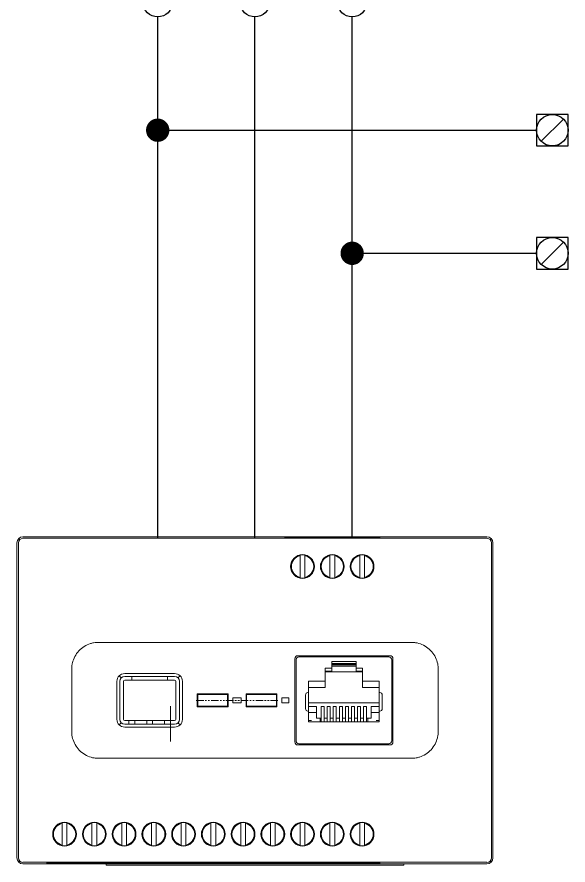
# Model space of a CAD drawing. Header units: millimetres. Extents: x 60229 to 91621, y 21923 to 36546.
# Drawn here: x 73611 to 73995, y 23819 to 24411 of the extents above; entities that cross this region are included whole.
import ezdxf

# ---------------------------------------------------------------- set-up
doc = ezdxf.new("R2010")
doc.units = ezdxf.units.MM
doc.linetypes.add('PHANTOM', pattern=[2.5, 1.25, -0.25, 0.25, -0.25, 0.25, -0.25])
doc.layers.add('1', color=7, linetype='Continuous')

# ---------------------------------------------------------------- blocks, each defined once
blk = doc.blocks.new('A$C64643876')
at = {"layer": '1', "color": 2, "linetype": 'Continuous', "lineweight": 18}
for p, q in [((-38.36, 30.18), (-38.36, 15.18)), ((-38.36, 30.18), (-38.36, -22.82)), ((-38.11, 30.18), (-38.11, -22.82)), ((-37.9, 30.72), (-38.07, 30.89)), ((6.64, 31.18), (-37.36, 31.18)), ((40.64, 31.18), (-37.36, 31.18)), ((-37.36, 31.18), (40.64, 31.18)), ((40.64, 30.93), (-37.36, 30.93)), ((6.64, 31.03), (6.64, 31.18)), ((6.64, 31.03), (22.64, 31.03)), ((22.64, 31.03), (22.64, 31.18)), ((40.64, 31.18), (22.64, 31.18)), ((41.34, 30.89), (41.17, 30.72)), ((41.38, -22.82), (41.38, 30.18)), ((41.64, -22.82), (41.64, 30.18)), ((41.64, 3.68), (41.64, 30.18)), ((9.24, 24.54), (9.24, 27.83)), ((10.04, 27.83), (10.04, 24.54)), ((14.24, 24.54), (14.24, 27.83)), ((15.04, 27.83), (15.04, 24.54)), ((19.24, 24.54), (19.24, 27.83)), ((20.04, 27.83), (20.04, 24.54)), ((-38.36, 11.18), (-38.36, 3.68)), ((8.34, 10.68), (8.34, -3.32)), ((8.54, -3.12), (8.54, 10.48)), ((24.34, 11.18), (8.84, 11.18)), ((24.14, 10.98), (9.04, 10.98)), ((12.59, 11.18), (12.59, 10.98)), ((14.54, 10.23), (14.54, 9.1)), ((18.64, 10.23), (14.54, 10.23)), ((18.64, 10.23), (18.64, 9.1)), ((20.59, 10.98), (20.59, 11.18)), ((24.64, 10.48), (24.64, -3.12)), ((24.84, -3.32), (24.84, 10.68)), ((13.44, 9.1), (14.54, 9.1)), ((13.44, 6.93), (13.44, 9.1)), ((13.44, 8.6), (14.54, 8.6)), ((14.54, 9.88), (18.64, 9.88)), ((14.54, 9.77), (18.64, 9.77)), ((14.54, 9.63), (18.64, 9.63)), ((14.54, 9.42), (18.64, 9.42)), ((14.54, 8.6), (14.54, 9.1)), ((18.64, 8.6), (18.64, 9.1)), ((18.64, 9.1), (19.74, 9.1)), ((18.64, 8.6), (19.74, 8.6)), ((19.74, 6.93), (19.74, 9.1)), ((-21.18, 7.8), (-20.83, 7.45)), ((-20.26, 8.18), (-11.86, 8.18)), ((-11.86, 7.68), (-20.26, 7.68)), ((-19.06, 7.68), (-19.06, 7.08)), ((-13.06, 7.08), (-13.06, 7.68)), ((-11.3, 7.45), (-10.94, 7.8)), ((13.44, 8.48), (19.74, 8.48)), ((-21.56, 0.48), (-21.56, 6.88)), ((-21.06, 6.88), (-21.06, 0.48)), ((-20.46, 0.48), (-20.46, 6.88)), ((-20.26, 7.08), (-11.86, 7.08)), ((-11.66, 6.88), (-11.66, 0.48)), ((-11.06, 0.48), (-11.06, 6.88)), ((-10.56, 6.88), (-10.56, 0.48)), ((13.44, 6.93), (10.64, 6.93)), ((10.64, 6.93), (10.64, 4.98)), ((10.64, 5.83), (13.44, 5.83)), ((13.44, 6.93), (13.44, 5.83)), ((19.74, 6.93), (19.74, 5.83)), ((22.54, 6.93), (19.74, 6.93)), ((19.74, 5.83), (22.54, 5.83)), ((22.54, 6.93), (22.54, 4.98)), ((-2.86, 4.78), (-8.06, 4.78)), ((-8.06, 4.78), (-8.06, 2.58)), ((-7.96, 4.68), (-7.96, 2.68)), ((-2.96, 4.68), (-7.96, 4.68)), ((-2.96, 2.68), (-2.96, 4.68)), ((-2.86, 2.58), (-2.86, 4.78)), ((5.34, 4.78), (0.14, 4.78)), ((0.14, 4.78), (0.14, 2.58)), ((0.24, 4.68), (0.24, 2.68)), ((5.24, 4.68), (0.24, 4.68)), ((5.24, 2.68), (5.24, 4.68)), ((5.34, 2.58), (5.34, 4.78)), ((10.14, 4.58), (10.14, 2.28)), ((10.64, 4.98), (10.54, 4.98)), ((10.64, 1.88), (10.64, 4.98)), ((22.54, 1.88), (22.54, 4.98)), ((22.64, 4.98), (22.54, 4.98)), ((23.04, 2.28), (23.04, 4.58)), ((-38.36, 3.68), (-38.36, -3.82)), ((10.64, 3.28), (22.54, 3.28)), ((41.64, -22.82), (41.64, 3.68)), ((-8.06, 2.58), (-2.86, 2.58)), ((-7.96, 2.68), (-2.96, 2.68)), ((0.14, 2.58), (5.34, 2.58)), ((0.24, 2.68), (5.24, 2.68)), ((10.54, 1.88), (10.64, 1.88)), ((10.64, 2.63), (11.99, 2.63)), ((10.64, 1.88), (10.64, 0.08)), ((11.14, 1.66), (10.64, 1.66)), ((11.99, 1.66), (11.14, 1.66)), ((11.99, 2.63), (11.99, 0.68)), ((12.78, 2.63), (13.28, 2.63)), ((12.78, 2.63), (12.78, 0.08)), ((13.28, 2.63), (13.28, 0.08)), ((13.8, 2.63), (14.3, 2.63)), ((13.8, 2.63), (13.8, 0.08)), ((14.3, 2.63), (14.3, 0.08)), ((14.81, 2.63), (15.31, 2.63)), ((14.81, 2.63), (14.81, 0.08)), ((15.31, 2.63), (15.31, 0.08)), ((15.83, 2.63), (16.33, 2.63)), ((15.83, 2.63), (15.83, 0.08)), ((16.33, 2.63), (16.33, 0.08)), ((16.85, 2.63), (17.35, 2.63)), ((16.85, 2.63), (16.85, 0.08)), ((17.35, 2.63), (17.35, 0.08)), ((17.86, 2.63), (18.36, 2.63)), ((17.86, 2.63), (17.86, 0.08)), ((18.36, 2.63), (18.36, 0.08)), ((18.88, 2.63), (19.38, 2.63)), ((18.88, 2.63), (18.88, 0.08)), ((19.38, 2.63), (19.38, 0.08)), ((19.89, 2.63), (20.39, 2.63)), ((19.89, 2.63), (19.89, 0.08)), ((20.39, 2.63), (20.39, 0.08)), ((21.19, 2.63), (22.54, 2.63)), ((21.19, 2.63), (21.19, 0.68)), ((22.04, 1.66), (21.19, 1.66)), ((22.54, 1.66), (22.04, 1.66)), ((22.54, 1.88), (22.64, 1.88)), ((22.54, 1.88), (22.54, 0.08)), ((-11.86, 0.28), (-20.26, 0.28)), ((-19.56, -0.32), (-19.56, 0.28)), ((-18.56, 0.28), (-18.56, -0.32)), ((-16.56, -0.32), (-16.56, 0.28)), ((-15.56, 0.28), (-15.56, -0.32)), ((-13.56, -0.32), (-13.56, 0.28)), ((-12.56, 0.28), (-12.56, -0.32)), ((11.14, 0.28), (10.64, 0.28)), ((22.54, 0.08), (10.64, 0.08)), ((11.99, 0.68), (12.78, 0.68)), ((12.59, 0.68), (12.59, 0.08)), ((13.28, 0.68), (13.8, 0.68)), ((14.3, 0.68), (14.81, 0.68)), ((15.31, 0.68), (15.83, 0.68)), ((16.33, 0.68), (16.85, 0.68)), ((17.35, 0.68), (17.86, 0.68)), ((18.36, 0.68), (18.88, 0.68)), ((19.38, 0.68), (19.89, 0.68)), ((20.39, 0.68), (21.19, 0.68)), ((20.59, 0.68), (20.59, 0.08)), ((22.54, 0.28), (22.04, 0.28)), ((-21.18, -0.44), (-20.83, -0.08)), ((-20.26, -0.32), (-11.86, -0.32)), ((-11.86, -0.82), (-20.26, -0.82)), ((-11.3, -0.08), (-10.94, -0.44)), ((8.84, -3.82), (24.34, -3.82)), ((24.14, -3.62), (9.04, -3.62)), ((11.93, -3.62), (11.93, -3.82)), ((12.36, -3.62), (12.36, -3.82)), ((13.2, -3.62), (13.2, -3.82)), ((13.63, -3.62), (13.63, -3.82)), ((14.47, -3.62), (14.47, -3.82)), ((14.9, -3.62), (14.9, -3.82)), ((15.74, -3.62), (15.74, -3.82)), ((16.17, -3.62), (16.17, -3.82)), ((17.01, -3.62), (17.01, -3.82)), ((17.44, -3.62), (17.44, -3.82)), ((18.28, -3.62), (18.28, -3.82)), ((18.71, -3.62), (18.71, -3.82)), ((19.55, -3.62), (19.55, -3.82)), ((19.98, -3.62), (19.98, -3.82)), ((20.82, -3.62), (20.82, -3.82)), ((21.25, -3.62), (21.25, -3.82)), ((-38.36, -7.82), (-38.36, -22.82)), ((-30.76, -20.46), (-30.76, -17.17)), ((-29.96, -17.17), (-29.96, -20.46)), ((-25.76, -20.46), (-25.76, -17.17)), ((-24.96, -17.17), (-24.96, -20.46)), ((-20.76, -20.46), (-20.76, -17.17)), ((-19.96, -17.17), (-19.96, -20.46)), ((-15.76, -20.46), (-15.76, -17.17)), ((-14.96, -17.17), (-14.96, -20.46)), ((-10.76, -20.46), (-10.76, -17.17)), ((-9.96, -17.17), (-9.96, -20.46)), ((-5.76, -20.46), (-5.76, -17.17)), ((-4.96, -17.17), (-4.96, -20.46)), ((-0.76, -20.46), (-0.76, -17.17)), ((0.04, -17.17), (0.04, -20.46)), ((4.24, -20.46), (4.24, -17.17)), ((5.04, -17.17), (5.04, -20.46)), ((9.24, -20.46), (9.24, -17.17)), ((10.04, -17.17), (10.04, -20.46)), ((14.24, -20.46), (14.24, -17.17)), ((15.04, -17.17), (15.04, -20.46)), ((19.24, -20.46), (19.24, -17.17)), ((20.04, -17.17), (20.04, -20.46)), ((-38.07, -23.52), (-37.9, -23.35)), ((-37.36, -23.56), (40.64, -23.56)), ((-37.36, -23.82), (-33.36, -23.82)), ((-37.36, -23.82), (40.64, -23.82)), ((22.64, -23.66), (-33.36, -23.66)), ((-33.36, -23.66), (-33.36, -23.82)), ((-23.36, -24.02), (-23.36, -23.82)), ((26.64, -24.02), (-23.36, -24.02)), ((22.64, -23.66), (22.64, -23.82)), ((22.64, -23.82), (40.64, -23.82)), ((26.64, -24.02), (26.64, -23.82)), ((41.17, -23.35), (41.34, -23.52))]:
    blk.add_line(p, q, dxfattribs=at)
at = {"layer": '1', "color": 3, "linetype": 'PHANTOM', "lineweight": 18}
blk.add_line((-8.23, 3.68), (5.5, 3.68), dxfattribs=at)
at = {"layer": '1', "color": 3, "linetype": 'Continuous', "lineweight": 18}
for p, q in [((-0.66, 4.08), (-2.06, 4.08)), ((-2.06, 4.08), (-2.06, 3.28)), ((-2.06, 3.28), (-0.66, 3.28)), ((-0.66, 3.28), (-0.66, 4.08)), ((6.14, 4.08), (6.14, 3.28)), ((7.34, 4.08), (6.14, 4.08)), ((6.14, 3.28), (7.34, 3.28)), ((7.34, 3.28), (7.34, 4.08)), ((-12.56, 2.68), (-12.56, 0.28)), ((-12.56, 2.18), (-12.56, 2.68)), ((-12.56, -2.22), (-12.56, 2.18)), ((-12.56, 2.18), (-12.56, -2.22)), ((-12.56, 0.28), (-12.56, -0.32)), ((-12.56, -0.32), (-12.56, -3.22)), ((-12.56, -3.22), (-12.56, -2.22))]:
    blk.add_line(p, q, dxfattribs=at)
at = {"layer": '1', "color": 2, "linetype": 'Continuous', "lineweight": 18}
for centre in [(9.64, 26.18), (14.64, 26.18), (19.64, 26.18), (-30.36, -18.82), (-25.36, -18.82), (-20.36, -18.82), (-15.36, -18.82), (-10.36, -18.82), (-5.36, -18.82), (-0.36, -18.82), (4.64, -18.82), (9.64, -18.82), (14.64, -18.82), (19.64, -18.82)]:
    blk.add_circle(centre, 2, dxfattribs=at)
for centre, radius, start, end in [((-37.36, 30.18), 1, 90, 180), ((-37.36, 30.18), 1, 90, 180), ((-37.36, 30.18), 0.747, 90, 180), ((40.64, 30.18), 1, 0, 90), ((40.64, 30.18), 1, 0, 90), ((40.64, 30.18), 0.747, 0, 90), ((9.64, 26.18), 1.95, 90, 270), ((9.64, 26.18), 1.87, 102.337, 257.663), ((9.64, 26.18), 1.95, 270, 90), ((9.64, 26.18), 1.87, 282.337, 77.663), ((14.64, 26.18), 1.95, 90, 270), ((14.64, 26.18), 1.87, 102.337, 257.663), ((14.64, 26.18), 1.95, 270, 90), ((14.64, 26.18), 1.87, 282.337, 77.663), ((19.64, 26.18), 1.95, 90, 270), ((19.64, 26.18), 1.87, 102.337, 257.663), ((19.64, 26.18), 1.95, 270, 90), ((19.64, 26.18), 1.87, 282.337, 77.663), ((8.84, 10.68), 0.5, 90, 180), ((9.04, 10.48), 0.5, 90, 180), ((24.14, 10.48), 0.5, 0, 90), ((24.34, 10.68), 0.5, 0, 90), ((-20.26, 6.88), 1.3, 90, 180), ((-20.26, 6.88), 0.8, 90, 180), ((-11.86, 6.88), 1.3, 0, 90), ((-11.86, 6.88), 0.8, 0, 90), ((-20.26, 6.88), 0.2, 90, 180), ((-11.86, 6.88), 0.2, 0, 90), ((10.54, 4.58), 0.4, 90, 180), ((22.64, 4.58), 0.4, 0, 90), ((10.54, 2.28), 0.4, 180, 270), ((22.64, 2.28), 0.4, 270, 0), ((-20.26, 0.48), 1.3, 180, 270), ((-20.26, 0.48), 0.8, 180, 270), ((-20.26, 0.48), 0.2, 180, 270), ((-11.86, 0.48), 1.3, 270, 0), ((-11.86, 0.48), 0.8, 270, 0), ((-11.86, 0.48), 0.2, 270, 0), ((8.84, -3.32), 0.5, 180, 270), ((9.04, -3.12), 0.5, 180, 270), ((24.14, -3.12), 0.5, 270, 0), ((24.34, -3.32), 0.5, 270, 0), ((-30.36, -18.82), 1.95, 90, 270), ((-30.36, -18.82), 1.87, 102.337, 257.663), ((-30.36, -18.82), 1.95, 270, 90), ((-30.36, -18.82), 1.87, 282.337, 77.663), ((-25.36, -18.82), 1.95, 90, 270), ((-25.36, -18.82), 1.87, 102.337, 257.663), ((-25.36, -18.82), 1.95, 270, 90), ((-25.36, -18.82), 1.87, 282.337, 77.663), ((-20.36, -18.82), 1.95, 90, 270), ((-20.36, -18.82), 1.87, 102.337, 257.663), ((-20.36, -18.82), 1.95, 270, 90), ((-20.36, -18.82), 1.87, 282.337, 77.663), ((-15.36, -18.82), 1.95, 90, 270), ((-15.36, -18.82), 1.87, 102.337, 257.663), ((-15.36, -18.82), 1.95, 270, 90), ((-15.36, -18.82), 1.87, 282.337, 77.663), ((-10.36, -18.82), 1.95, 90, 270), ((-10.36, -18.82), 1.87, 102.337, 257.663), ((-10.36, -18.82), 1.95, 270, 90), ((-10.36, -18.82), 1.87, 282.337, 77.663), ((-5.36, -18.82), 1.95, 90, 270), ((-5.36, -18.82), 1.87, 102.337, 257.663), ((-5.36, -18.82), 1.95, 270, 90), ((-5.36, -18.82), 1.87, 282.337, 77.663), ((-0.36, -18.82), 1.95, 90, 270), ((-0.36, -18.82), 1.87, 102.337, 257.663), ((-0.36, -18.82), 1.95, 270, 90), ((-0.36, -18.82), 1.87, 282.337, 77.663), ((4.64, -18.82), 1.95, 90, 270), ((4.64, -18.82), 1.87, 102.337, 257.663), ((4.64, -18.82), 1.95, 270, 90), ((4.64, -18.82), 1.87, 282.337, 77.663), ((9.64, -18.82), 1.95, 90, 270), ((9.64, -18.82), 1.87, 102.337, 257.663), ((9.64, -18.82), 1.95, 270, 90), ((9.64, -18.82), 1.87, 282.337, 77.663), ((14.64, -18.82), 1.95, 90, 270), ((14.64, -18.82), 1.87, 102.337, 257.663), ((14.64, -18.82), 1.95, 270, 90), ((14.64, -18.82), 1.87, 282.337, 77.663), ((19.64, -18.82), 1.95, 90, 270), ((19.64, -18.82), 1.87, 102.337, 257.663), ((19.64, -18.82), 1.95, 270, 90), ((19.64, -18.82), 1.87, 282.337, 77.663), ((-37.36, -22.82), 1, 180, 270), ((-37.36, -22.82), 1, 180, 270), ((-37.36, -22.82), 0.747, 180, 270), ((40.64, -22.82), 1, 270, 0), ((40.64, -22.82), 1, 270, 0), ((40.64, -22.82), 0.747, 270, 0)]:
    blk.add_arc(centre, radius, start, end, dxfattribs=at)
for points, knots in [([(9.24, 28.03), (9.24, 28.03), (9.24, 28.02), (9.24, 28), (9.24, 27.99), (9.24, 27.96), (9.24, 27.94), (9.24, 27.9), (9.24, 27.88), (9.24, 27.85), (9.24, 27.84), (9.24, 27.83)], [0, 0, 0, 0, 0.223179, 0.223179, 0.44619, 0.44619, 0.671798, 0.671798, 0.902739, 0.902739, 1, 1, 1, 1]), ([(10.04, 27.83), (10.04, 27.85), (10.04, 27.87), (10.04, 27.92), (10.04, 27.94), (10.04, 27.98), (10.04, 27.99), (10.04, 28.01), (10.04, 28.02), (10.04, 28.03), (10.04, 28.03), (10.04, 28.03)], [0, 0, 0, 0, 0.237033, 0.237033, 0.474306, 0.474306, 0.707797, 0.707797, 0.935408, 0.935408, 1, 1, 1, 1]), ([(14.24, 28.03), (14.24, 28.03), (14.24, 28.02), (14.24, 28), (14.24, 27.99), (14.24, 27.96), (14.24, 27.94), (14.24, 27.9), (14.24, 27.88), (14.24, 27.85), (14.24, 27.84), (14.24, 27.83)], [0, 0, 0, 0, 0.223179, 0.223179, 0.44619, 0.44619, 0.671798, 0.671798, 0.902739, 0.902739, 1, 1, 1, 1]), ([(15.04, 27.83), (15.04, 27.85), (15.04, 27.87), (15.04, 27.92), (15.04, 27.94), (15.04, 27.98), (15.04, 27.99), (15.04, 28.01), (15.04, 28.02), (15.04, 28.03), (15.04, 28.03), (15.04, 28.03)], [0, 0, 0, 0, 0.237033, 0.237033, 0.474306, 0.474306, 0.707797, 0.707797, 0.935408, 0.935408, 1, 1, 1, 1]), ([(19.24, 28.03), (19.24, 28.03), (19.24, 28.02), (19.24, 28), (19.24, 27.99), (19.24, 27.96), (19.24, 27.94), (19.24, 27.9), (19.24, 27.88), (19.24, 27.85), (19.24, 27.84), (19.24, 27.83)], [0, 0, 0, 0, 0.223179, 0.223179, 0.44619, 0.44619, 0.671798, 0.671798, 0.902739, 0.902739, 1, 1, 1, 1]), ([(20.04, 27.83), (20.04, 27.85), (20.04, 27.87), (20.04, 27.92), (20.04, 27.94), (20.04, 27.98), (20.04, 27.99), (20.04, 28.01), (20.04, 28.02), (20.04, 28.03), (20.04, 28.03), (20.04, 28.03)], [0, 0, 0, 0, 0.237033, 0.237033, 0.474306, 0.474306, 0.707797, 0.707797, 0.935408, 0.935408, 1, 1, 1, 1]), ([(9.24, 24.34), (9.24, 24.34), (9.24, 24.34), (9.24, 24.36), (9.24, 24.38), (9.24, 24.41), (9.24, 24.43), (9.24, 24.47), (9.24, 24.49), (9.24, 24.52), (9.24, 24.53), (9.24, 24.54)], [0, 0, 0, 0, 0.223179, 0.223179, 0.44619, 0.44619, 0.671798, 0.671798, 0.902739, 0.902739, 1, 1, 1, 1]), ([(10.04, 24.34), (10.04, 24.34), (10.04, 24.34), (10.04, 24.36), (10.04, 24.38), (10.04, 24.41), (10.04, 24.43), (10.04, 24.47), (10.04, 24.49), (10.04, 24.52), (10.04, 24.53), (10.04, 24.54)], [0, 0, 0, 0, 0.223179, 0.223179, 0.44619, 0.44619, 0.671798, 0.671798, 0.902739, 0.902739, 1, 1, 1, 1]), ([(14.24, 24.34), (14.24, 24.34), (14.24, 24.34), (14.24, 24.36), (14.24, 24.38), (14.24, 24.41), (14.24, 24.43), (14.24, 24.47), (14.24, 24.49), (14.24, 24.52), (14.24, 24.53), (14.24, 24.54)], [0, 0, 0, 0, 0.223179, 0.223179, 0.44619, 0.44619, 0.671798, 0.671798, 0.902739, 0.902739, 1, 1, 1, 1]), ([(15.04, 24.34), (15.04, 24.34), (15.04, 24.34), (15.04, 24.36), (15.04, 24.38), (15.04, 24.41), (15.04, 24.43), (15.04, 24.47), (15.04, 24.49), (15.04, 24.52), (15.04, 24.53), (15.04, 24.54)], [0, 0, 0, 0, 0.223179, 0.223179, 0.44619, 0.44619, 0.671798, 0.671798, 0.902739, 0.902739, 1, 1, 1, 1]), ([(19.24, 24.34), (19.24, 24.34), (19.24, 24.34), (19.24, 24.36), (19.24, 24.38), (19.24, 24.41), (19.24, 24.43), (19.24, 24.47), (19.24, 24.49), (19.24, 24.52), (19.24, 24.53), (19.24, 24.54)], [0, 0, 0, 0, 0.223179, 0.223179, 0.44619, 0.44619, 0.671798, 0.671798, 0.902739, 0.902739, 1, 1, 1, 1]), ([(20.04, 24.34), (20.04, 24.34), (20.04, 24.34), (20.04, 24.36), (20.04, 24.38), (20.04, 24.41), (20.04, 24.43), (20.04, 24.47), (20.04, 24.49), (20.04, 24.52), (20.04, 24.53), (20.04, 24.54)], [0, 0, 0, 0, 0.223179, 0.223179, 0.44619, 0.44619, 0.671798, 0.671798, 0.902739, 0.902739, 1, 1, 1, 1]), ([(-29.16, 8.92), (-29.16, 8.83), (-29.16, 8), (-29.16, 6.33), (-29.16, 3.13), (-29.16, 0.63), (-29.16, -1.09), (-29.16, -1.23), (-29.16, -1.38), (-29.16, -1.54), (-29.16, -1.72), (-29.15, -1.93), (-29.09, -2.45), (-28.88, -3.26), (-28.31, -4.29), (-27.47, -5.15), (-26.45, -5.75), (-25.64, -5.98), (-25.11, -6.05), (-24.9, -6.06), (-24.73, -6.07), (-24.54, -6.07), (-24.18, -6.07), (-23.67, -6.07), (-20.02, -6.07), (-13.28, -6.07), (-3.5, -6.07), (6.29, -6.07), (16.07, -6.07), (23, -6.07), (26.77, -6.07), (27.38, -6.07), (27.63, -6.07), (27.84, -6.07), (27.98, -6.07), (28.11, -6.06), (28.36, -6.05), (28.76, -6), (29.47, -5.82), (30.36, -5.42), (31.28, -4.66), (31.96, -3.68), (32.29, -2.79), (32.4, -2.17), (32.43, -1.86), (32.44, -1.7), (32.44, -1.59), (32.44, -1.49), (32.44, -1.3), (32.44, -0.91), (32.44, -0.09), (32.44, 1.34), (32.44, 3.44), (32.44, 5.94), (32.44, 7.65), (32.44, 8.6), (32.44, 8.75), (32.44, 8.9), (32.44, 9.09), (32.43, 9.3), (32.37, 9.82), (32.16, 10.63), (31.58, 11.66), (30.74, 12.52), (29.73, 13.12), (28.91, 13.35), (28.39, 13.41), (28.17, 13.43), (28, 13.43), (27.82, 13.43), (27.45, 13.43), (26.94, 13.43), (23.29, 13.43), (16.55, 13.43), (6.77, 13.43), (-3.01, 13.43), (-12.79, 13.43), (-19.72, 13.43), (-23.49, 13.43), (-24.1, 13.43), (-24.36, 13.43), (-24.56, 13.43), (-24.71, 13.43), (-24.84, 13.43), (-25.09, 13.42), (-25.49, 13.37), (-26.2, 13.19), (-27.08, 12.79), (-28, 12.03), (-28.69, 11.05), (-29.02, 10.16), (-29.14, 9.45), (-29.16, 9.1), (-29.16, 8.92)], [0, 0, 0, 0, 0.001953, 0.015625, 0.03125, 0.061914, 0.0625, 0.063477, 0.064453, 0.06543, 0.066406, 0.068359, 0.070312, 0.078125, 0.085938, 0.09375, 0.101562, 0.109375, 0.111328, 0.113281, 0.114258, 0.115234, 0.117188, 0.121094, 0.125, 0.1875, 0.25, 0.3125, 0.375, 0.4375, 0.445312, 0.447266, 0.449219, 0.450195, 0.451172, 0.452148, 0.453125, 0.457031, 0.460938, 0.46875, 0.476562, 0.484375, 0.492188, 0.496094, 0.498047, 0.499023, 0.5, 0.500488, 0.500977, 0.503906, 0.507812, 0.515625, 0.53125, 0.546875, 0.5625, 0.563477, 0.564453, 0.56543, 0.566406, 0.568359, 0.570312, 0.578125, 0.585938, 0.59375, 0.601562, 0.609375, 0.611328, 0.613281, 0.614258, 0.615234, 0.617188, 0.621094, 0.625, 0.6875, 0.75, 0.8125, 0.875, 0.9375, 0.945312, 0.947266, 0.949219, 0.950195, 0.951172, 0.952148, 0.953125, 0.957031, 0.960938, 0.96875, 0.976562, 0.984375, 0.992188, 0.996094, 1, 1, 1, 1]), ([(-30.76, -16.97), (-30.76, -16.97), (-30.76, -16.98), (-30.76, -17), (-30.76, -17.01), (-30.76, -17.04), (-30.76, -17.06), (-30.76, -17.1), (-30.76, -17.12), (-30.76, -17.15), (-30.76, -17.16), (-30.76, -17.17)], [0, 0, 0, 0, 0.223179, 0.223179, 0.44619, 0.44619, 0.671798, 0.671798, 0.902739, 0.902739, 1, 1, 1, 1]), ([(-29.96, -16.97), (-29.96, -16.97), (-29.96, -16.98), (-29.96, -17), (-29.96, -17.01), (-29.96, -17.04), (-29.96, -17.06), (-29.96, -17.1), (-29.96, -17.12), (-29.96, -17.15), (-29.96, -17.16), (-29.96, -17.17)], [0, 0, 0, 0, 0.223179, 0.223179, 0.44619, 0.44619, 0.671798, 0.671798, 0.902739, 0.902739, 1, 1, 1, 1]), ([(-25.76, -16.97), (-25.76, -16.97), (-25.76, -16.98), (-25.76, -17), (-25.76, -17.01), (-25.76, -17.04), (-25.76, -17.06), (-25.76, -17.1), (-25.76, -17.12), (-25.76, -17.15), (-25.76, -17.16), (-25.76, -17.17)], [0, 0, 0, 0, 0.223179, 0.223179, 0.44619, 0.44619, 0.671798, 0.671798, 0.902739, 0.902739, 1, 1, 1, 1]), ([(-24.96, -16.97), (-24.96, -16.97), (-24.96, -16.98), (-24.96, -17), (-24.96, -17.01), (-24.96, -17.04), (-24.96, -17.06), (-24.96, -17.1), (-24.96, -17.12), (-24.96, -17.15), (-24.96, -17.16), (-24.96, -17.17)], [0, 0, 0, 0, 0.223179, 0.223179, 0.44619, 0.44619, 0.671798, 0.671798, 0.902739, 0.902739, 1, 1, 1, 1]), ([(-20.76, -16.97), (-20.76, -16.97), (-20.76, -16.98), (-20.76, -17), (-20.76, -17.01), (-20.76, -17.04), (-20.76, -17.06), (-20.76, -17.1), (-20.76, -17.12), (-20.76, -17.15), (-20.76, -17.16), (-20.76, -17.17)], [0, 0, 0, 0, 0.223179, 0.223179, 0.44619, 0.44619, 0.671798, 0.671798, 0.902739, 0.902739, 1, 1, 1, 1]), ([(-19.96, -16.97), (-19.96, -16.97), (-19.96, -16.98), (-19.96, -17), (-19.96, -17.01), (-19.96, -17.04), (-19.96, -17.06), (-19.96, -17.1), (-19.96, -17.12), (-19.96, -17.15), (-19.96, -17.16), (-19.96, -17.17)], [0, 0, 0, 0, 0.223179, 0.223179, 0.44619, 0.44619, 0.671798, 0.671798, 0.902739, 0.902739, 1, 1, 1, 1]), ([(-15.76, -16.97), (-15.76, -16.97), (-15.76, -16.98), (-15.76, -17), (-15.76, -17.01), (-15.76, -17.04), (-15.76, -17.06), (-15.76, -17.1), (-15.76, -17.12), (-15.76, -17.15), (-15.76, -17.16), (-15.76, -17.17)], [0, 0, 0, 0, 0.223179, 0.223179, 0.44619, 0.44619, 0.671798, 0.671798, 0.902739, 0.902739, 1, 1, 1, 1]), ([(-14.96, -16.97), (-14.96, -16.97), (-14.96, -16.98), (-14.96, -17), (-14.96, -17.01), (-14.96, -17.04), (-14.96, -17.06), (-14.96, -17.1), (-14.96, -17.12), (-14.96, -17.15), (-14.96, -17.16), (-14.96, -17.17)], [0, 0, 0, 0, 0.223179, 0.223179, 0.44619, 0.44619, 0.671798, 0.671798, 0.902739, 0.902739, 1, 1, 1, 1]), ([(-10.76, -16.97), (-10.76, -16.97), (-10.76, -16.98), (-10.76, -17), (-10.76, -17.01), (-10.76, -17.04), (-10.76, -17.06), (-10.76, -17.1), (-10.76, -17.12), (-10.76, -17.15), (-10.76, -17.16), (-10.76, -17.17)], [0, 0, 0, 0, 0.223179, 0.223179, 0.44619, 0.44619, 0.671798, 0.671798, 0.902739, 0.902739, 1, 1, 1, 1]), ([(-9.96, -16.97), (-9.96, -16.97), (-9.96, -16.98), (-9.96, -17), (-9.96, -17.01), (-9.96, -17.04), (-9.96, -17.06), (-9.96, -17.1), (-9.96, -17.12), (-9.96, -17.15), (-9.96, -17.16), (-9.96, -17.17)], [0, 0, 0, 0, 0.223179, 0.223179, 0.44619, 0.44619, 0.671798, 0.671798, 0.902739, 0.902739, 1, 1, 1, 1]), ([(-5.76, -16.97), (-5.76, -16.97), (-5.76, -16.98), (-5.76, -17), (-5.76, -17.01), (-5.76, -17.04), (-5.76, -17.06), (-5.76, -17.1), (-5.76, -17.12), (-5.76, -17.15), (-5.76, -17.16), (-5.76, -17.17)], [0, 0, 0, 0, 0.223179, 0.223179, 0.44619, 0.44619, 0.671798, 0.671798, 0.902739, 0.902739, 1, 1, 1, 1]), ([(-4.96, -16.97), (-4.96, -16.97), (-4.96, -16.98), (-4.96, -17), (-4.96, -17.01), (-4.96, -17.04), (-4.96, -17.06), (-4.96, -17.1), (-4.96, -17.12), (-4.96, -17.15), (-4.96, -17.16), (-4.96, -17.17)], [0, 0, 0, 0, 0.223179, 0.223179, 0.44619, 0.44619, 0.671798, 0.671798, 0.902739, 0.902739, 1, 1, 1, 1]), ([(-0.76, -16.97), (-0.76, -16.97), (-0.76, -16.98), (-0.76, -17), (-0.76, -17.01), (-0.76, -17.04), (-0.76, -17.06), (-0.76, -17.1), (-0.76, -17.12), (-0.76, -17.15), (-0.76, -17.16), (-0.76, -17.17)], [0, 0, 0, 0, 0.223179, 0.223179, 0.44619, 0.44619, 0.671798, 0.671798, 0.902739, 0.902739, 1, 1, 1, 1]), ([(0.04, -16.97), (0.04, -16.97), (0.04, -16.98), (0.04, -17), (0.04, -17.01), (0.04, -17.04), (0.04, -17.06), (0.04, -17.1), (0.04, -17.12), (0.04, -17.15), (0.04, -17.16), (0.04, -17.17)], [0, 0, 0, 0, 0.223179, 0.223179, 0.44619, 0.44619, 0.671798, 0.671798, 0.902739, 0.902739, 1, 1, 1, 1]), ([(4.24, -16.97), (4.24, -16.97), (4.24, -16.98), (4.24, -17), (4.24, -17.01), (4.24, -17.04), (4.24, -17.06), (4.24, -17.1), (4.24, -17.12), (4.24, -17.15), (4.24, -17.16), (4.24, -17.17)], [0, 0, 0, 0, 0.223179, 0.223179, 0.44619, 0.44619, 0.671798, 0.671798, 0.902739, 0.902739, 1, 1, 1, 1]), ([(5.04, -16.97), (5.04, -16.97), (5.04, -16.98), (5.04, -17), (5.04, -17.01), (5.04, -17.04), (5.04, -17.06), (5.04, -17.1), (5.04, -17.12), (5.04, -17.15), (5.04, -17.16), (5.04, -17.17)], [0, 0, 0, 0, 0.223179, 0.223179, 0.44619, 0.44619, 0.671798, 0.671798, 0.902739, 0.902739, 1, 1, 1, 1]), ([(9.24, -16.97), (9.24, -16.97), (9.24, -16.98), (9.24, -17), (9.24, -17.01), (9.24, -17.04), (9.24, -17.06), (9.24, -17.1), (9.24, -17.12), (9.24, -17.15), (9.24, -17.16), (9.24, -17.17)], [0, 0, 0, 0, 0.223179, 0.223179, 0.44619, 0.44619, 0.671798, 0.671798, 0.902739, 0.902739, 1, 1, 1, 1]), ([(10.04, -16.97), (10.04, -16.97), (10.04, -16.98), (10.04, -17), (10.04, -17.01), (10.04, -17.04), (10.04, -17.06), (10.04, -17.1), (10.04, -17.12), (10.04, -17.15), (10.04, -17.16), (10.04, -17.17)], [0, 0, 0, 0, 0.223179, 0.223179, 0.44619, 0.44619, 0.671798, 0.671798, 0.902739, 0.902739, 1, 1, 1, 1]), ([(14.24, -16.97), (14.24, -16.97), (14.24, -16.98), (14.24, -17), (14.24, -17.01), (14.24, -17.04), (14.24, -17.06), (14.24, -17.1), (14.24, -17.12), (14.24, -17.15), (14.24, -17.16), (14.24, -17.17)], [0, 0, 0, 0, 0.223179, 0.223179, 0.44619, 0.44619, 0.671798, 0.671798, 0.902739, 0.902739, 1, 1, 1, 1]), ([(15.04, -16.97), (15.04, -16.97), (15.04, -16.98), (15.04, -17), (15.04, -17.01), (15.04, -17.04), (15.04, -17.06), (15.04, -17.1), (15.04, -17.12), (15.04, -17.15), (15.04, -17.16), (15.04, -17.17)], [0, 0, 0, 0, 0.223179, 0.223179, 0.44619, 0.44619, 0.671798, 0.671798, 0.902739, 0.902739, 1, 1, 1, 1]), ([(19.24, -16.97), (19.24, -16.97), (19.24, -16.98), (19.24, -17), (19.24, -17.01), (19.24, -17.04), (19.24, -17.06), (19.24, -17.1), (19.24, -17.12), (19.24, -17.15), (19.24, -17.16), (19.24, -17.17)], [0, 0, 0, 0, 0.223179, 0.223179, 0.44619, 0.44619, 0.671798, 0.671798, 0.902739, 0.902739, 1, 1, 1, 1]), ([(20.04, -16.97), (20.04, -16.97), (20.04, -16.98), (20.04, -17), (20.04, -17.01), (20.04, -17.04), (20.04, -17.06), (20.04, -17.1), (20.04, -17.12), (20.04, -17.15), (20.04, -17.16), (20.04, -17.17)], [0, 0, 0, 0, 0.223179, 0.223179, 0.44619, 0.44619, 0.671798, 0.671798, 0.902739, 0.902739, 1, 1, 1, 1]), ([(-30.76, -20.46), (-30.76, -20.48), (-30.76, -20.51), (-30.76, -20.55), (-30.76, -20.57), (-30.76, -20.61), (-30.76, -20.62), (-30.76, -20.65), (-30.76, -20.66), (-30.76, -20.66), (-30.76, -20.66), (-30.76, -20.66)], [0, 0, 0, 0, 0.237033, 0.237033, 0.474306, 0.474306, 0.707797, 0.707797, 0.935408, 0.935408, 1, 1, 1, 1]), ([(-29.96, -20.66), (-29.96, -20.66), (-29.96, -20.66), (-29.96, -20.64), (-29.96, -20.62), (-29.96, -20.59), (-29.96, -20.57), (-29.96, -20.53), (-29.96, -20.51), (-29.96, -20.48), (-29.96, -20.47), (-29.96, -20.46)], [0, 0, 0, 0, 0.223179, 0.223179, 0.44619, 0.44619, 0.671798, 0.671798, 0.902739, 0.902739, 1, 1, 1, 1]), ([(-25.76, -20.46), (-25.76, -20.48), (-25.76, -20.51), (-25.76, -20.55), (-25.76, -20.57), (-25.76, -20.61), (-25.76, -20.62), (-25.76, -20.65), (-25.76, -20.66), (-25.76, -20.66), (-25.76, -20.66), (-25.76, -20.66)], [0, 0, 0, 0, 0.237033, 0.237033, 0.474306, 0.474306, 0.707797, 0.707797, 0.935408, 0.935408, 1, 1, 1, 1]), ([(-24.96, -20.66), (-24.96, -20.66), (-24.96, -20.66), (-24.96, -20.64), (-24.96, -20.62), (-24.96, -20.59), (-24.96, -20.57), (-24.96, -20.53), (-24.96, -20.51), (-24.96, -20.48), (-24.96, -20.47), (-24.96, -20.46)], [0, 0, 0, 0, 0.223179, 0.223179, 0.44619, 0.44619, 0.671798, 0.671798, 0.902739, 0.902739, 1, 1, 1, 1]), ([(-20.76, -20.46), (-20.76, -20.48), (-20.76, -20.51), (-20.76, -20.55), (-20.76, -20.57), (-20.76, -20.61), (-20.76, -20.62), (-20.76, -20.65), (-20.76, -20.66), (-20.76, -20.66), (-20.76, -20.66), (-20.76, -20.66)], [0, 0, 0, 0, 0.237033, 0.237033, 0.474306, 0.474306, 0.707797, 0.707797, 0.935408, 0.935408, 1, 1, 1, 1]), ([(-19.96, -20.66), (-19.96, -20.66), (-19.96, -20.66), (-19.96, -20.64), (-19.96, -20.62), (-19.96, -20.59), (-19.96, -20.57), (-19.96, -20.53), (-19.96, -20.51), (-19.96, -20.48), (-19.96, -20.47), (-19.96, -20.46)], [0, 0, 0, 0, 0.223179, 0.223179, 0.44619, 0.44619, 0.671798, 0.671798, 0.902739, 0.902739, 1, 1, 1, 1]), ([(-15.76, -20.46), (-15.76, -20.48), (-15.76, -20.51), (-15.76, -20.55), (-15.76, -20.57), (-15.76, -20.61), (-15.76, -20.62), (-15.76, -20.65), (-15.76, -20.66), (-15.76, -20.66), (-15.76, -20.66), (-15.76, -20.66)], [0, 0, 0, 0, 0.237033, 0.237033, 0.474306, 0.474306, 0.707797, 0.707797, 0.935408, 0.935408, 1, 1, 1, 1]), ([(-14.96, -20.66), (-14.96, -20.66), (-14.96, -20.66), (-14.96, -20.64), (-14.96, -20.62), (-14.96, -20.59), (-14.96, -20.57), (-14.96, -20.53), (-14.96, -20.51), (-14.96, -20.48), (-14.96, -20.47), (-14.96, -20.46)], [0, 0, 0, 0, 0.223179, 0.223179, 0.44619, 0.44619, 0.671798, 0.671798, 0.902739, 0.902739, 1, 1, 1, 1]), ([(-10.76, -20.46), (-10.76, -20.48), (-10.76, -20.51), (-10.76, -20.55), (-10.76, -20.57), (-10.76, -20.61), (-10.76, -20.62), (-10.76, -20.65), (-10.76, -20.66), (-10.76, -20.66), (-10.76, -20.66), (-10.76, -20.66)], [0, 0, 0, 0, 0.237033, 0.237033, 0.474306, 0.474306, 0.707797, 0.707797, 0.935408, 0.935408, 1, 1, 1, 1]), ([(-9.96, -20.66), (-9.96, -20.66), (-9.96, -20.66), (-9.96, -20.64), (-9.96, -20.62), (-9.96, -20.59), (-9.96, -20.57), (-9.96, -20.53), (-9.96, -20.51), (-9.96, -20.48), (-9.96, -20.47), (-9.96, -20.46)], [0, 0, 0, 0, 0.223179, 0.223179, 0.44619, 0.44619, 0.671798, 0.671798, 0.902739, 0.902739, 1, 1, 1, 1]), ([(-5.76, -20.46), (-5.76, -20.48), (-5.76, -20.51), (-5.76, -20.55), (-5.76, -20.57), (-5.76, -20.61), (-5.76, -20.62), (-5.76, -20.65), (-5.76, -20.66), (-5.76, -20.66), (-5.76, -20.66), (-5.76, -20.66)], [0, 0, 0, 0, 0.237033, 0.237033, 0.474306, 0.474306, 0.707797, 0.707797, 0.935408, 0.935408, 1, 1, 1, 1]), ([(-4.96, -20.66), (-4.96, -20.66), (-4.96, -20.66), (-4.96, -20.64), (-4.96, -20.62), (-4.96, -20.59), (-4.96, -20.57), (-4.96, -20.53), (-4.96, -20.51), (-4.96, -20.48), (-4.96, -20.47), (-4.96, -20.46)], [0, 0, 0, 0, 0.223179, 0.223179, 0.44619, 0.44619, 0.671798, 0.671798, 0.902739, 0.902739, 1, 1, 1, 1]), ([(-0.76, -20.46), (-0.76, -20.48), (-0.76, -20.51), (-0.76, -20.55), (-0.76, -20.57), (-0.76, -20.61), (-0.76, -20.62), (-0.76, -20.65), (-0.76, -20.66), (-0.76, -20.66), (-0.76, -20.66), (-0.76, -20.66)], [0, 0, 0, 0, 0.237033, 0.237033, 0.474306, 0.474306, 0.707797, 0.707797, 0.935408, 0.935408, 1, 1, 1, 1]), ([(0.04, -20.66), (0.04, -20.66), (0.04, -20.66), (0.04, -20.64), (0.04, -20.62), (0.04, -20.59), (0.04, -20.57), (0.04, -20.53), (0.04, -20.51), (0.04, -20.48), (0.04, -20.47), (0.04, -20.46)], [0, 0, 0, 0, 0.223179, 0.223179, 0.44619, 0.44619, 0.671798, 0.671798, 0.902739, 0.902739, 1, 1, 1, 1]), ([(4.24, -20.46), (4.24, -20.48), (4.24, -20.51), (4.24, -20.55), (4.24, -20.57), (4.24, -20.61), (4.24, -20.62), (4.24, -20.65), (4.24, -20.66), (4.24, -20.66), (4.24, -20.66), (4.24, -20.66)], [0, 0, 0, 0, 0.237033, 0.237033, 0.474306, 0.474306, 0.707797, 0.707797, 0.935408, 0.935408, 1, 1, 1, 1]), ([(5.04, -20.66), (5.04, -20.66), (5.04, -20.66), (5.04, -20.64), (5.04, -20.62), (5.04, -20.59), (5.04, -20.57), (5.04, -20.53), (5.04, -20.51), (5.04, -20.48), (5.04, -20.47), (5.04, -20.46)], [0, 0, 0, 0, 0.223179, 0.223179, 0.44619, 0.44619, 0.671798, 0.671798, 0.902739, 0.902739, 1, 1, 1, 1]), ([(9.24, -20.46), (9.24, -20.48), (9.24, -20.51), (9.24, -20.55), (9.24, -20.57), (9.24, -20.61), (9.24, -20.62), (9.24, -20.65), (9.24, -20.66), (9.24, -20.66), (9.24, -20.66), (9.24, -20.66)], [0, 0, 0, 0, 0.237033, 0.237033, 0.474306, 0.474306, 0.707797, 0.707797, 0.935408, 0.935408, 1, 1, 1, 1]), ([(10.04, -20.66), (10.04, -20.66), (10.04, -20.66), (10.04, -20.64), (10.04, -20.62), (10.04, -20.59), (10.04, -20.57), (10.04, -20.53), (10.04, -20.51), (10.04, -20.48), (10.04, -20.47), (10.04, -20.46)], [0, 0, 0, 0, 0.223179, 0.223179, 0.44619, 0.44619, 0.671798, 0.671798, 0.902739, 0.902739, 1, 1, 1, 1]), ([(14.24, -20.46), (14.24, -20.48), (14.24, -20.51), (14.24, -20.55), (14.24, -20.57), (14.24, -20.61), (14.24, -20.62), (14.24, -20.65), (14.24, -20.66), (14.24, -20.66), (14.24, -20.66), (14.24, -20.66)], [0, 0, 0, 0, 0.237033, 0.237033, 0.474306, 0.474306, 0.707797, 0.707797, 0.935408, 0.935408, 1, 1, 1, 1]), ([(15.04, -20.66), (15.04, -20.66), (15.04, -20.66), (15.04, -20.64), (15.04, -20.62), (15.04, -20.59), (15.04, -20.57), (15.04, -20.53), (15.04, -20.51), (15.04, -20.48), (15.04, -20.47), (15.04, -20.46)], [0, 0, 0, 0, 0.223179, 0.223179, 0.44619, 0.44619, 0.671798, 0.671798, 0.902739, 0.902739, 1, 1, 1, 1]), ([(19.24, -20.46), (19.24, -20.48), (19.24, -20.51), (19.24, -20.55), (19.24, -20.57), (19.24, -20.61), (19.24, -20.62), (19.24, -20.65), (19.24, -20.66), (19.24, -20.66), (19.24, -20.66), (19.24, -20.66)], [0, 0, 0, 0, 0.237033, 0.237033, 0.474306, 0.474306, 0.707797, 0.707797, 0.935408, 0.935408, 1, 1, 1, 1]), ([(20.04, -20.66), (20.04, -20.66), (20.04, -20.66), (20.04, -20.64), (20.04, -20.62), (20.04, -20.59), (20.04, -20.57), (20.04, -20.53), (20.04, -20.51), (20.04, -20.48), (20.04, -20.47), (20.04, -20.46)], [0, 0, 0, 0, 0.223179, 0.223179, 0.44619, 0.44619, 0.671798, 0.671798, 0.902739, 0.902739, 1, 1, 1, 1])]:
    blk.add_open_spline(points, degree=3, knots=knots, dxfattribs=at)
for points in [[(9.24, 24.34), (9.24, 24.33), (9.24, 24.32), (9.24, 24.29), (9.24, 24.28), (9.24, 24.27)], [(10.04, 24.27), (10.04, 24.28), (10.04, 24.29), (10.04, 24.32), (10.04, 24.33), (10.04, 24.34)], [(14.24, 24.34), (14.24, 24.33), (14.24, 24.32), (14.24, 24.29), (14.24, 24.28), (14.24, 24.27)], [(15.04, 24.27), (15.04, 24.28), (15.04, 24.29), (15.04, 24.32), (15.04, 24.33), (15.04, 24.34)], [(19.24, 24.34), (19.24, 24.33), (19.24, 24.32), (19.24, 24.29), (19.24, 24.28), (19.24, 24.27)], [(20.04, 24.27), (20.04, 24.28), (20.04, 24.29), (20.04, 24.32), (20.04, 24.33), (20.04, 24.34)], [(-30.76, -16.91), (-30.76, -16.91), (-30.76, -16.93), (-30.76, -16.95), (-30.76, -16.96), (-30.76, -16.97)], [(-29.96, -16.97), (-29.96, -16.96), (-29.96, -16.95), (-29.96, -16.93), (-29.96, -16.91), (-29.96, -16.91)], [(-25.76, -16.91), (-25.76, -16.91), (-25.76, -16.93), (-25.76, -16.95), (-25.76, -16.96), (-25.76, -16.97)], [(-24.96, -16.97), (-24.96, -16.96), (-24.96, -16.95), (-24.96, -16.93), (-24.96, -16.91), (-24.96, -16.91)], [(-20.76, -16.91), (-20.76, -16.91), (-20.76, -16.93), (-20.76, -16.95), (-20.76, -16.96), (-20.76, -16.97)], [(-19.96, -16.97), (-19.96, -16.96), (-19.96, -16.95), (-19.96, -16.93), (-19.96, -16.91), (-19.96, -16.91)], [(-15.76, -16.91), (-15.76, -16.91), (-15.76, -16.93), (-15.76, -16.95), (-15.76, -16.96), (-15.76, -16.97)], [(-14.96, -16.97), (-14.96, -16.96), (-14.96, -16.95), (-14.96, -16.93), (-14.96, -16.91), (-14.96, -16.91)], [(-10.76, -16.91), (-10.76, -16.91), (-10.76, -16.93), (-10.76, -16.95), (-10.76, -16.96), (-10.76, -16.97)], [(-9.96, -16.97), (-9.96, -16.96), (-9.96, -16.95), (-9.96, -16.93), (-9.96, -16.91), (-9.96, -16.91)], [(-5.76, -16.91), (-5.76, -16.91), (-5.76, -16.93), (-5.76, -16.95), (-5.76, -16.96), (-5.76, -16.97)], [(-4.96, -16.97), (-4.96, -16.96), (-4.96, -16.95), (-4.96, -16.93), (-4.96, -16.91), (-4.96, -16.91)], [(-0.76, -16.91), (-0.76, -16.91), (-0.76, -16.93), (-0.76, -16.95), (-0.76, -16.96), (-0.76, -16.97)], [(0.04, -16.97), (0.04, -16.96), (0.04, -16.95), (0.04, -16.93), (0.04, -16.91), (0.04, -16.91)], [(4.24, -16.91), (4.24, -16.91), (4.24, -16.93), (4.24, -16.95), (4.24, -16.96), (4.24, -16.97)], [(5.04, -16.97), (5.04, -16.96), (5.04, -16.95), (5.04, -16.93), (5.04, -16.91), (5.04, -16.91)], [(9.24, -16.91), (9.24, -16.91), (9.24, -16.93), (9.24, -16.95), (9.24, -16.96), (9.24, -16.97)], [(10.04, -16.97), (10.04, -16.96), (10.04, -16.95), (10.04, -16.93), (10.04, -16.91), (10.04, -16.91)], [(14.24, -16.91), (14.24, -16.91), (14.24, -16.93), (14.24, -16.95), (14.24, -16.96), (14.24, -16.97)], [(15.04, -16.97), (15.04, -16.96), (15.04, -16.95), (15.04, -16.93), (15.04, -16.91), (15.04, -16.91)], [(19.24, -16.91), (19.24, -16.91), (19.24, -16.93), (19.24, -16.95), (19.24, -16.96), (19.24, -16.97)], [(20.04, -16.97), (20.04, -16.96), (20.04, -16.95), (20.04, -16.93), (20.04, -16.91), (20.04, -16.91)]]:
    blk.add_open_spline(points, degree=3, dxfattribs=at)
blk = doc.blocks.new('SQTER')
at = {"color": 3}
for p, q in [((-1, 1), (-1, -1)), ((1, 1), (-1, 1)), ((1, -1), (1, 1)), ((-1, -1), (1, -1))]:
    blk.add_line(p, q, dxfattribs=at)
at = {"color": 8}
blk.add_line((0.707, 0.707), (-0.707, -0.707), dxfattribs=at)
blk.add_circle((0, 0), 1, dxfattribs=at)

msp = doc.modelspace()

# ---------------------------------------------------------------- linework, layer by layer
at = {"color": 7, "lineweight": -2}
for p, q in [((73708.79, 24047.61), (73708.79, 24410.9)), ((73776.58, 24047.61), (73776.58, 24410.9)), ((73844.38, 24047.61), (73844.38, 24410.9))]:
    msp.add_line(p, q, dxfattribs=at)
at = {"color": 3, "lineweight": -2}
for p, q in [((73708.79, 24331.89), (73972.98, 24331.89)), ((73844.38, 24246.02), (73972.98, 24246.02))]:
    msp.add_line(p, q, dxfattribs=at)
at = {"lineweight": -2, "const_width": 8.14}
for points in [[(73704.72, 24331.89, 1), (73712.85, 24331.89, 1)], [(73840.31, 24246.02, 1), (73848.45, 24246.02, 1)]]:
    msp.add_lwpolyline(points, format="xyb", close=True, dxfattribs=at)
at = {"lineweight": -2}
for centre in [(73708.79, 24421.07), (73776.58, 24421.07), (73844.38, 24421.07)]:
    msp.add_circle(centre, 10.17, dxfattribs=at)

# ---------------------------------------------------------------- block references
for name, p, xscale, yscale, zscale in [('SQTER', (73983.93, 24331.89), 10.95512600819682, 10.95512600819682, 10.95512600819682), ('SQTER', (73983.93, 24246.02), 10.95512600819682, 10.95512600819682, 10.95512600819682), ('A$C64643876', (73769.79, 23918.89), 4.148304756592114, 4.148304756592114, 4.148304756592114)]:
    msp.add_blockref(name, p, dxfattribs=dict(at, xscale=xscale, yscale=yscale, zscale=zscale))

doc.saveas('drawing.dxf')
